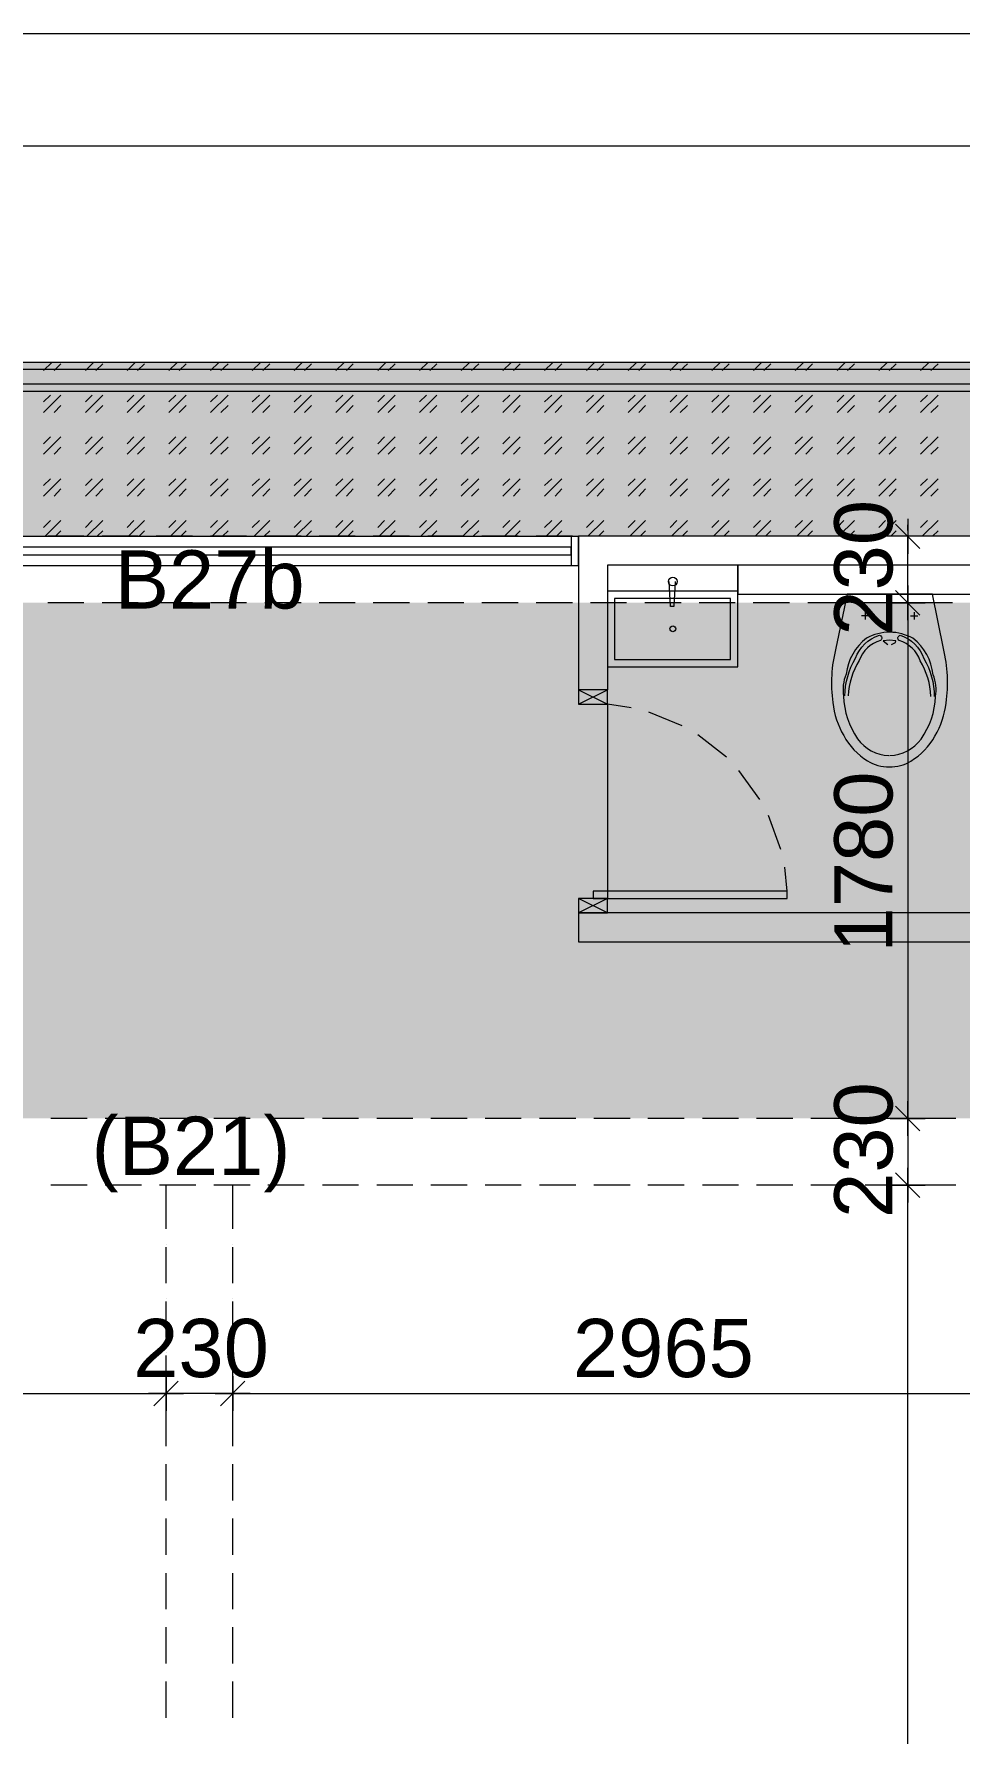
# Model space of a CAD drawing. Header units: millimetres. Extents: x -1303 to 98744, y -1303 to 90097.
# Drawn here: x 32673 to 35868, y 34158 to 40026 of the extents above; entities that cross this region are included whole.
import ezdxf

# ---------------------------------------------------------------- set-up
doc = ezdxf.new("R2010")
doc.units = ezdxf.units.MM
doc.layers.add('PDF_Geometry', color=7, linetype='Continuous')
doc.layers.add('PDF_Text', color=7, linetype='Continuous')
doc.layers.add('PDF_Solid Fills', color=192, linetype='Continuous', true_color=0xc2c0c0c0)
doc.styles.add('PDF ArialMT', font='arial.ttf')

msp = doc.modelspace()

# ---------------------------------------------------------------- hatches: boundary and pattern name
at = {"layer": 'PDF_Solid Fills', "true_color": 0x0000b2}
h = msp.add_hatch(color=254, dxfattribs=at)
h.paths.add_polyline_path([(75224.26012, 16872.72168), (74624.31541, 16872.72168), (74624.31541, 25187.75188), (75224.26012, 25187.75188)], flags=0)
h.paths.add_polyline_path([(74624.31541, 38292.73421), (74624.31541, 29377.68079), (75224.26012, 29377.68079), (75224.26012, 38892.67479), (59994.31175, 38892.67479), (59994.31175, 38292.73421)], flags=0)
h.paths.add_polyline_path([(26734.27358, 38892.67479), (26734.27358, 38292.73421), (55894.25843, 38292.73421), (55894.25843, 38892.67479)], flags=0)

# ---------------------------------------------------------------- linework, layer by layer
at = {"layer": 'PDF_Geometry', "color": 222, "lineweight": 0, "true_color": 0xb8008a}
for points in [[(75204.2019, 40026.20351), (26753.73881, 40026.20351)], [(55873.94815, 39639.44447), (26753.73881, 39639.44447)]]:
    msp.add_lwpolyline(points, dxfattribs=at)
at = {"layer": 'PDF_Geometry', "color": 9, "lineweight": 0, "true_color": 0xc0c0c0}
for points in [[(55894.25843, 38292.1433), (55894.25843, 38892.16652), (26734.27358, 38892.16652), (26734.27358, 38291.29617)], [(55868.86954, 38292.1433), (55868.86954, 38867.62475), (26758.81742, 38867.62475), (26758.81742, 38291.29617)], [(55818.93889, 38292.1433), (55818.93889, 38817.6941), (26808.74807, 38817.6941), (26808.74807, 38291.29617)], [(55793.55, 38292.1433), (55793.55, 38792.30521), (26834.13696, 38792.30521), (26834.13696, 38291.29617)], [(39153.67123, 37712.43036), (39053.80993, 37762.36101), (39153.67123, 37762.36101), (39153.67123, 38292.1433), (34554.05105, 38292.1433), (34554.05105, 37762.36101), (34653.91648, 37712.43036)], [(39053.80993, 37762.36101), (39053.80993, 38192.27786), (37554.1713, 38192.27786), (37554.1713, 37892.6898), (37453.46287, 37892.6898), (37453.46287, 38192.27786), (34653.91648, 38192.27786), (34653.91648, 37762.36101), (34554.05105, 37762.36101)], [(35104.14362, 38102.57375), (35104.14362, 38192.27786), (34653.91648, 38192.27786), (34653.91648, 38102.57375)], [(34887.49095, 38135.57849), (34883.25947, 38050.10174), (34871.41214, 38050.10174), (34867.18066, 38135.57849)], [(35544.21767, 38030.63857), (35544.21767, 38005.24968)], [(35713.47693, 38029.79145), (35713.47693, 38004.40257)], [(35556.91212, 38017.94413), (35531.52323, 38017.94413)], [(35699.93536, 38017.09701), (35726.17137, 38017.09701)], [(35634.77303, 37918.92581), (35648.31459, 37925.69453), (35650.00471, 37930.77313), (35628.00018, 37933.3145), (35605.99978, 37930.77313), (35622.07859, 37918.92581)], [(35628.00018, 37933.3145), (35628.00018, 37933.3145)], [(35628.8473, 37960.3935), (35628.8473, 37960.3935)], [(35628.8473, 37960.3935), (35628.8473, 37960.3935)], [(34554.05105, 37712.43036), (34653.91648, 37762.36101)], [(34736.00474, 37700.58303), (34653.91648, 37712.43036), (34653.91648, 37042.16206), (34554.05105, 36992.23141)], [(34912.03684, 37637.95381), (34796.09261, 37685.34722)], [(35064.37017, 37529.62953), (34966.19898, 37606.64332)], [(35626.31007, 37535.55526), (35626.31007, 37535.55526)], [(35628.00018, 37535.55526), (35628.00018, 37535.55526)], [(35180.31028, 37383.22193), (35107.52798, 37483.93037)], [(35626.31007, 37495.77768), (35626.31007, 37495.77768)], [(35626.31007, 37495.77768), (35626.31007, 37495.77768)], [(35252.24546, 37210.57419), (35209.93065, 37328.21267)], [(35274.24999, 37067.55095), (35265.78703, 37149.64334)], [(37416.22666, 37042.16206), (37453.46287, 36992.23141), (34554.05105, 36992.23141), (34554.05105, 36892.3701), (36933.83779, 36892.3701), (36933.83779, 36152.70387), (36553.85159, 36152.70387), (36601.24088, 36244.10634)], [(34653.91648, 36992.23141), (34554.05105, 37042.16206)]]:
    msp.add_lwpolyline(points, dxfattribs=at)
at = {"layer": 'PDF_Geometry', "lineweight": 0}
for points in [[(32705.74084, 38864.24039), (32734.51408, 38892.16652)], [(32845.37972, 38892.16652), (32720.12746, 38892.16652)], [(32742.13199, 38864.24039), (32765.8287, 38887.93504)], [(32850.45833, 38864.24039), (32878.38445, 38892.16652)], [(32886.00236, 38864.24039), (32910.54412, 38887.93504)], [(33032.41203, 38892.16652), (32908.00482, 38892.16652)], [(32994.32869, 38864.24039), (33022.25481, 38892.16652)], [(33030.71777, 38864.24039), (33054.41448, 38887.93504)], [(33220.28938, 38892.16652), (33095.03712, 38892.16652)], [(33138.19906, 38864.24039), (33166.9723, 38892.16652)], [(33174.58814, 38864.24039), (33198.28485, 38887.93504)], [(33407.31961, 38892.16652), (33282.91447, 38892.16652)], [(33282.91447, 38864.24039), (33310.84267, 38892.16652)], [(33318.4585, 38864.24039), (33343.00234, 38887.93504)], [(33426.7869, 38864.24039), (33455.56016, 38892.16652)], [(33463.17599, 38864.24039), (33486.87064, 38887.93504)], [(33595.19904, 38892.16652), (33469.94471, 38892.16652)], [(33571.50026, 38864.24039), (33599.43052, 38892.16652)], [(33607.04636, 38864.24039), (33631.58812, 38887.93504)], [(33782.23133, 38892.16652), (33657.82413, 38892.16652)], [(33715.37063, 38864.24039), (33744.148, 38892.16652)], [(33751.76385, 38864.24039), (33775.45848, 38887.93504)], [(33970.10663, 38892.16652), (33844.85644, 38892.16652)], [(33860.08811, 38864.24039), (33888.01837, 38892.16652)], [(33895.63421, 38864.24039), (33920.17598, 38887.93504)], [(34157.98605, 38892.16652), (34032.73173, 38892.16652), (34003.95848, 38864.24039)], [(34040.35169, 38864.24039), (34064.04634, 38887.93504)], [(34148.67597, 38864.24039), (34176.60209, 38892.16652)], [(34184.22206, 38864.24039), (34208.76383, 38887.93504)], [(34345.01835, 38892.16652), (34219.76402, 38892.16652)], [(34292.54633, 38864.24039), (34321.31957, 38892.16652)], [(34328.93542, 38864.24039), (34352.63419, 38887.93504)], [(34532.89364, 38892.16652), (34407.64345, 38892.16652)], [(34436.4167, 38864.24039), (34465.18994, 38892.16652)], [(34472.80578, 38864.24039), (34496.50456, 38887.93504)], [(34581.13419, 38864.24039), (34609.0603, 38892.16652)], [(34719.92594, 38892.16652), (34595.51874, 38892.16652)], [(34617.52327, 38864.24039), (34641.22204, 38887.93504)], [(34725.00455, 38864.24039), (34753.77779, 38892.16652)], [(34761.39363, 38864.24039), (34785.09241, 38887.93504)], [(34907.80536, 38892.16652), (34782.55104, 38892.16652)], [(34869.72203, 38864.24039), (34897.64816, 38892.16652)], [(34905.264, 38864.24039), (34929.80577, 38887.93504)], [(35094.83354, 38892.16652), (34970.43047, 38892.16652)], [(35013.5924, 38864.24039), (35042.36565, 38892.16652)], [(35049.98149, 38864.24039), (35073.67613, 38887.93504)], [(35282.71296, 38892.16652), (35157.46276, 38892.16652)], [(35158.30576, 38864.24039), (35186.23601, 38892.16652)], [(35193.85185, 38864.24039), (35218.39361, 38887.93504)], [(35302.17612, 38864.24039), (35330.95349, 38892.16652)], [(35338.56934, 38864.24039), (35362.26398, 38887.93504)], [(35469.74526, 38892.16652), (35345.33805, 38892.16652)], [(35446.8936, 38864.24039), (35474.82386, 38892.16652)], [(35482.4397, 38864.24039), (35506.98147, 38887.93504)], [(35657.62055, 38892.16652), (35532.37035, 38892.16652)], [(35590.76397, 38864.24039), (35619.53722, 38892.16652)], [(35627.15719, 38864.24039), (35650.85183, 38887.93504)], [(35845.49997, 38892.16652), (35720.24978, 38892.16652)], [(35734.63433, 38864.24039), (35763.40758, 38892.16652)], [(35771.02755, 38864.24039), (35795.56932, 38887.93504)], [(32705.74084, 38719.52291), (32765.8287, 38779.61076)], [(32705.74084, 38755.91199), (32729.43755, 38779.61076)], [(32742.13199, 38719.52291), (32765.8287, 38744.06467)], [(32850.45833, 38719.52291), (32910.54412, 38779.61076)], [(32850.45833, 38755.91199), (32874.15297, 38779.61076)], [(32886.00236, 38719.52291), (32910.54412, 38744.06467)], [(32994.32869, 38719.52291), (33054.41448, 38779.61076)], [(32994.32869, 38755.91199), (33018.02333, 38779.61076)], [(33030.71777, 38719.52291), (33054.41448, 38744.06467)], [(33138.19906, 38719.52291), (33198.28485, 38779.61076)], [(33138.19906, 38755.91199), (33162.74082, 38779.61076)], [(33174.58814, 38719.52291), (33198.28485, 38744.06467)], [(33282.91447, 38719.52291), (33343.00234, 38779.61076)], [(33282.91447, 38755.91199), (33306.61118, 38779.61076)], [(33318.4585, 38719.52291), (33343.00234, 38744.06467)], [(33426.7869, 38719.52291), (33486.87064, 38779.61076)], [(33426.7869, 38755.91199), (33451.32868, 38779.61076)], [(33463.17599, 38719.52291), (33486.87064, 38744.06467)], [(33571.50026, 38719.52291), (33631.58812, 38779.61076)], [(33571.50026, 38755.91199), (33595.19904, 38779.61076)], [(33607.04636, 38719.52291), (33631.58812, 38744.06467)], [(33715.37063, 38719.52291), (33775.45848, 38779.61076)], [(33715.37063, 38755.91199), (33739.91652, 38779.61076)], [(33751.76385, 38719.52291), (33775.45848, 38744.06467)], [(33860.08811, 38719.52291), (33920.17598, 38779.61076)], [(33860.08811, 38755.91199), (33883.78689, 38779.61076)], [(33895.63421, 38719.52291), (33920.17598, 38744.06467)], [(34003.95848, 38719.52291), (34064.04634, 38779.61076)], [(34003.95848, 38755.91199), (34028.50025, 38779.61076)], [(34040.35169, 38719.52291), (34064.04634, 38744.06467)], [(34148.67597, 38719.52291), (34208.76383, 38779.61076)], [(34148.67597, 38755.91199), (34172.37061, 38779.61076)], [(34184.22206, 38719.52291), (34208.76383, 38744.06467)], [(34292.54633, 38719.52291), (34352.63419, 38779.61076)], [(34292.54633, 38755.91199), (34316.24098, 38779.61076)], [(34328.93542, 38719.52291), (34352.63419, 38744.06467)], [(34436.4167, 38719.52291), (34496.50456, 38779.61076)], [(34436.4167, 38755.91199), (34460.95846, 38779.61076)], [(34472.80578, 38719.52291), (34496.50456, 38744.06467)], [(34581.13419, 38719.52291), (34641.22204, 38779.61076)], [(34581.13419, 38755.91199), (34604.82882, 38779.61076)], [(34617.52327, 38719.52291), (34641.22204, 38744.06467)], [(34725.00455, 38719.52291), (34785.09241, 38779.61076)], [(34725.00455, 38755.91199), (34749.54631, 38779.61076)], [(34761.39363, 38719.52291), (34785.09241, 38744.06467)], [(34869.72203, 38719.52291), (34929.80577, 38779.61076)], [(34869.72203, 38755.91199), (34893.41668, 38779.61076)], [(34905.264, 38719.52291), (34929.80577, 38744.06467)], [(35013.5924, 38719.52291), (35073.67613, 38779.61076)], [(35013.5924, 38755.91199), (35038.13417, 38779.61076)], [(35049.98149, 38719.52291), (35073.67613, 38744.06467)], [(35158.30576, 38719.52291), (35218.39361, 38779.61076)], [(35158.30576, 38755.91199), (35182.00453, 38779.61076)], [(35193.85185, 38719.52291), (35218.39361, 38744.06467)], [(35302.17612, 38719.52291), (35362.26398, 38779.61076)], [(35302.17612, 38755.91199), (35326.72201, 38779.61076)], [(35338.56934, 38719.52291), (35362.26398, 38744.06467)], [(35446.8936, 38719.52291), (35506.98147, 38779.61076)], [(35446.8936, 38755.91199), (35470.59238, 38779.61076)], [(35482.4397, 38719.52291), (35506.98147, 38744.06467)], [(35590.76397, 38719.52291), (35650.85183, 38779.61076)], [(35590.76397, 38755.91199), (35614.46274, 38779.61076)], [(35627.15719, 38719.52291), (35650.85183, 38744.06467)], [(35734.63433, 38719.52291), (35795.56932, 38779.61076)], [(35734.63433, 38755.91199), (35759.1761, 38779.61076)], [(35771.02755, 38719.52291), (35795.56932, 38744.06467)], [(32705.74084, 38575.65254), (32765.8287, 38635.7404)], [(32705.74084, 38611.19451), (32729.43755, 38635.7404)], [(32850.45833, 38575.65254), (32910.54412, 38635.7404)], [(32850.45833, 38611.19451), (32874.15297, 38635.7404)], [(32994.32869, 38575.65254), (33054.41448, 38635.7404)], [(32994.32869, 38611.19451), (33018.02333, 38635.7404)], [(33138.19906, 38575.65254), (33198.28485, 38635.7404)], [(33138.19906, 38611.19451), (33162.74082, 38635.7404)], [(33282.91447, 38575.65254), (33343.00234, 38635.7404)], [(33282.91447, 38611.19451), (33306.61118, 38635.7404)], [(33426.7869, 38575.65254), (33486.87064, 38635.7404)], [(33426.7869, 38611.19451), (33451.32868, 38635.7404)], [(33571.50026, 38575.65254), (33631.58812, 38635.7404)], [(33571.50026, 38611.19451), (33595.19904, 38635.7404)], [(33715.37063, 38575.65254), (33775.45848, 38635.7404)], [(33715.37063, 38611.19451), (33739.91652, 38635.7404)], [(33860.08811, 38575.65254), (33920.17598, 38635.7404)], [(33860.08811, 38611.19451), (33883.78689, 38635.7404)], [(34003.95848, 38575.65254), (34064.04634, 38635.7404)], [(34003.95848, 38611.19451), (34028.50025, 38635.7404)], [(34148.67597, 38575.65254), (34208.76383, 38635.7404)], [(34148.67597, 38611.19451), (34172.37061, 38635.7404)], [(34292.54633, 38575.65254), (34352.63419, 38635.7404)], [(34292.54633, 38611.19451), (34316.24098, 38635.7404)], [(34436.4167, 38575.65254), (34496.50456, 38635.7404)], [(34436.4167, 38611.19451), (34460.95846, 38635.7404)], [(34581.13419, 38575.65254), (34641.22204, 38635.7404)], [(34581.13419, 38611.19451), (34604.82882, 38635.7404)], [(34725.00455, 38575.65254), (34785.09241, 38635.7404)], [(34725.00455, 38611.19451), (34749.54631, 38635.7404)], [(34869.72203, 38575.65254), (34929.80577, 38635.7404)], [(34869.72203, 38611.19451), (34893.41668, 38635.7404)], [(35013.5924, 38575.65254), (35073.67613, 38635.7404)], [(35013.5924, 38611.19451), (35038.13417, 38635.7404)], [(35158.30576, 38575.65254), (35218.39361, 38635.7404)], [(35158.30576, 38611.19451), (35182.00453, 38635.7404)], [(35302.17612, 38575.65254), (35362.26398, 38635.7404)], [(35302.17612, 38611.19451), (35326.72201, 38635.7404)], [(35446.8936, 38575.65254), (35506.98147, 38635.7404)], [(35446.8936, 38611.19451), (35470.59238, 38635.7404)], [(35590.76397, 38575.65254), (35650.85183, 38635.7404)], [(35590.76397, 38611.19451), (35614.46274, 38635.7404)], [(35734.63433, 38575.65254), (35795.56932, 38635.7404)], [(35734.63433, 38611.19451), (35759.1761, 38635.7404)], [(32742.13199, 38575.65254), (32765.8287, 38599.34718)], [(32886.00236, 38575.65254), (32910.54412, 38599.34718)], [(33030.71777, 38575.65254), (33054.41448, 38599.34718)], [(33174.58814, 38575.65254), (33198.28485, 38599.34718)], [(33318.4585, 38575.65254), (33343.00234, 38599.34718)], [(33463.17599, 38575.65254), (33486.87064, 38599.34718)], [(33607.04636, 38575.65254), (33631.58812, 38599.34718)], [(33751.76385, 38575.65254), (33775.45848, 38599.34718)], [(33895.63421, 38575.65254), (33920.17598, 38599.34718)], [(34040.35169, 38575.65254), (34064.04634, 38599.34718)], [(34184.22206, 38575.65254), (34208.76383, 38599.34718)], [(34328.93542, 38575.65254), (34352.63419, 38599.34718)], [(34472.80578, 38575.65254), (34496.50456, 38599.34718)], [(34617.52327, 38575.65254), (34641.22204, 38599.34718)], [(34761.39363, 38575.65254), (34785.09241, 38599.34718)], [(34905.264, 38575.65254), (34929.80577, 38599.34718)], [(35049.98149, 38575.65254), (35073.67613, 38599.34718)], [(35193.85185, 38575.65254), (35218.39361, 38599.34718)], [(35338.56934, 38575.65254), (35362.26398, 38599.34718)], [(35482.4397, 38575.65254), (35506.98147, 38599.34718)], [(35627.15719, 38575.65254), (35650.85183, 38599.34718)], [(35771.02755, 38575.65254), (35795.56932, 38599.34718)], [(32705.74084, 38430.93505), (32765.8287, 38491.02292)], [(32705.74084, 38467.32414), (32729.43755, 38491.02292)], [(32742.13199, 38430.93505), (32765.8287, 38455.47682)], [(32850.45833, 38430.93505), (32910.54412, 38491.02292)], [(32850.45833, 38467.32414), (32874.15297, 38491.02292)], [(32886.00236, 38430.93505), (32910.54412, 38455.47682)], [(32994.32869, 38430.93505), (33054.41448, 38491.02292)], [(32994.32869, 38467.32414), (33018.02333, 38491.02292)], [(33030.71777, 38430.93505), (33054.41448, 38455.47682)], [(33138.19906, 38430.93505), (33198.28485, 38491.02292)], [(33138.19906, 38467.32414), (33162.74082, 38491.02292)], [(33174.58814, 38430.93505), (33198.28485, 38455.47682)], [(33282.91447, 38430.93505), (33343.00234, 38491.02292)], [(33282.91447, 38467.32414), (33306.61118, 38491.02292)], [(33318.4585, 38430.93505), (33343.00234, 38455.47682)], [(33426.7869, 38430.93505), (33486.87064, 38491.02292)], [(33426.7869, 38467.32414), (33451.32868, 38491.02292)], [(33463.17599, 38430.93505), (33486.87064, 38455.47682)], [(33571.50026, 38430.93505), (33631.58812, 38491.02292)], [(33571.50026, 38467.32414), (33595.19904, 38491.02292)], [(33607.04636, 38430.93505), (33631.58812, 38455.47682)], [(33715.37063, 38430.93505), (33775.45848, 38491.02292)], [(33715.37063, 38467.32414), (33739.91652, 38491.02292)], [(33751.76385, 38430.93505), (33775.45848, 38455.47682)], [(33860.08811, 38430.93505), (33920.17598, 38491.02292)], [(33860.08811, 38467.32414), (33883.78689, 38491.02292)], [(33895.63421, 38430.93505), (33920.17598, 38455.47682)], [(34003.95848, 38430.93505), (34064.04634, 38491.02292)], [(34003.95848, 38467.32414), (34028.50025, 38491.02292)], [(34040.35169, 38430.93505), (34064.04634, 38455.47682)], [(34148.67597, 38430.93505), (34208.76383, 38491.02292)], [(34148.67597, 38467.32414), (34172.37061, 38491.02292)], [(34184.22206, 38430.93505), (34208.76383, 38455.47682)], [(34292.54633, 38430.93505), (34352.63419, 38491.02292)], [(34292.54633, 38467.32414), (34316.24098, 38491.02292)], [(34328.93542, 38430.93505), (34352.63419, 38455.47682)], [(34436.4167, 38430.93505), (34496.50456, 38491.02292)], [(34436.4167, 38467.32414), (34460.95846, 38491.02292)], [(34472.80578, 38430.93505), (34496.50456, 38455.47682)], [(34581.13419, 38430.93505), (34641.22204, 38491.02292)], [(34581.13419, 38467.32414), (34604.82882, 38491.02292)], [(34617.52327, 38430.93505), (34641.22204, 38455.47682)], [(34725.00455, 38430.93505), (34785.09241, 38491.02292)], [(34725.00455, 38467.32414), (34749.54631, 38491.02292)], [(34761.39363, 38430.93505), (34785.09241, 38455.47682)], [(34869.72203, 38430.93505), (34929.80577, 38491.02292)], [(34869.72203, 38467.32414), (34893.41668, 38491.02292)], [(34905.264, 38430.93505), (34929.80577, 38455.47682)], [(35013.5924, 38430.93505), (35073.67613, 38491.02292)], [(35013.5924, 38467.32414), (35038.13417, 38491.02292)], [(35049.98149, 38430.93505), (35073.67613, 38455.47682)], [(35158.30576, 38430.93505), (35218.39361, 38491.02292)], [(35158.30576, 38467.32414), (35182.00453, 38491.02292)], [(35193.85185, 38430.93505), (35218.39361, 38455.47682)], [(35302.17612, 38430.93505), (35362.26398, 38491.02292)], [(35302.17612, 38467.32414), (35326.72201, 38491.02292)], [(35338.56934, 38430.93505), (35362.26398, 38455.47682)], [(35446.8936, 38430.93505), (35506.98147, 38491.02292)], [(35446.8936, 38467.32414), (35470.59238, 38491.02292)], [(35482.4397, 38430.93505), (35506.98147, 38455.47682)], [(35590.76397, 38430.93505), (35650.85183, 38491.02292)], [(35590.76397, 38467.32414), (35614.46274, 38491.02292)], [(35627.15719, 38430.93505), (35650.85183, 38455.47682)], [(35734.63433, 38430.93505), (35795.56932, 38491.02292)], [(35734.63433, 38467.32414), (35759.1761, 38491.02292)], [(35771.02755, 38430.93505), (35795.56932, 38455.47682)], [(32705.74084, 38322.61078), (32729.43755, 38347.15255)], [(32710.81945, 38292.1433), (32765.8287, 38347.15255)], [(32850.45833, 38322.61078), (32874.15297, 38347.15255)], [(32855.53486, 38292.1433), (32910.54412, 38347.15255)], [(32994.32869, 38322.61078), (33018.02333, 38347.15255)], [(32999.40523, 38292.1433), (33054.41448, 38347.15255)], [(33138.19906, 38322.61078), (33162.74082, 38347.15255)], [(33144.12272, 38292.1433), (33198.28485, 38347.15255)], [(33282.91447, 38322.61078), (33306.61118, 38347.15255)], [(33287.99308, 38292.1433), (33343.00234, 38347.15255)], [(33426.7869, 38322.61078), (33451.32868, 38347.15255)], [(33432.7085, 38292.1433), (33486.87064, 38347.15255)], [(33571.50026, 38322.61078), (33595.19904, 38347.15255)], [(33576.57886, 38292.1433), (33631.58812, 38347.15255)], [(33715.37063, 38322.61078), (33739.91652, 38347.15255)], [(33721.29635, 38292.1433), (33775.45848, 38347.15255)], [(33860.08811, 38322.61078), (33883.78689, 38347.15255)], [(33865.16672, 38292.1433), (33920.17598, 38347.15255)], [(34003.95848, 38322.61078), (34028.50025, 38347.15255)], [(34009.03708, 38292.1433), (34064.04634, 38347.15255)], [(34148.67597, 38322.61078), (34172.37061, 38347.15255)], [(34153.75457, 38292.1433), (34208.76383, 38347.15255)], [(34292.54633, 38322.61078), (34316.24098, 38347.15255)], [(34297.62494, 38292.1433), (34352.63419, 38347.15255)], [(34436.4167, 38322.61078), (34460.95846, 38347.15255)], [(34442.34242, 38292.1433), (34496.50456, 38347.15255)], [(34581.13419, 38322.61078), (34604.82882, 38347.15255)], [(34586.21278, 38292.1433), (34641.22204, 38347.15255)], [(34725.00455, 38322.61078), (34749.54631, 38347.15255)], [(34730.92614, 38292.1433), (34785.09241, 38347.15255)], [(34869.72203, 38322.61078), (34893.41668, 38347.15255)], [(34874.79651, 38292.1433), (34929.80577, 38347.15255)], [(35013.5924, 38322.61078), (35038.13417, 38347.15255)], [(35019.51399, 38292.1433), (35073.67613, 38347.15255)], [(35158.30576, 38322.61078), (35182.00453, 38347.15255)], [(35163.38436, 38292.1433), (35218.39361, 38347.15255)], [(35302.17612, 38322.61078), (35326.72201, 38347.15255)], [(35307.25472, 38292.1433), (35362.26398, 38347.15255)], [(35446.8936, 38322.61078), (35470.59238, 38347.15255)], [(35451.97221, 38292.1433), (35506.98147, 38347.15255)], [(35590.76397, 38322.61078), (35614.46274, 38347.15255)], [(35595.84257, 38292.1433), (35650.85183, 38347.15255)], [(35734.63433, 38322.61078), (35759.1761, 38347.15255)], [(35740.56006, 38292.1433), (35795.56932, 38347.15255)], [(32747.20853, 38292.1433), (32765.8287, 38310.75933)], [(32891.07889, 38292.1433), (32910.54412, 38310.75933)], [(33035.79638, 38292.1433), (33054.41448, 38310.75933)], [(33179.66675, 38292.1433), (33198.28485, 38310.75933)], [(33324.38424, 38292.1433), (33343.00234, 38310.75933)], [(33468.2546, 38292.1433), (33486.87064, 38310.75933)], [(33612.97208, 38292.1433), (33631.58812, 38310.75933)], [(33756.84245, 38292.1433), (33775.45848, 38310.75933)], [(33901.55581, 38292.1433), (33920.17598, 38310.75933)], [(34045.42617, 38292.1433), (34064.04634, 38310.75933)], [(34189.29654, 38292.1433), (34208.76383, 38310.75933)], [(34334.01402, 38292.1433), (34352.63419, 38310.75933)], [(34477.88438, 38292.1433), (34496.50456, 38310.75933)], [(34622.60187, 38292.1433), (34641.22204, 38310.75933)], [(34766.47224, 38292.1433), (34785.09241, 38310.75933)], [(34911.18973, 38292.1433), (34929.80577, 38310.75933)], [(35055.06009, 38292.1433), (35073.67613, 38310.75933)], [(35199.77757, 38292.1433), (35218.39361, 38310.75933)], [(35343.64794, 38292.1433), (35362.26398, 38310.75933)], [(35488.3613, 38292.1433), (35506.98147, 38310.75933)], [(35632.23166, 38292.1433), (35650.85183, 38310.75933)], [(35690.62941, 38292.1433), (35690.62941, 38292.1433)], [(35757.48599, 38292.1433), (35757.48599, 38292.1433)], [(35776.10203, 38292.1433), (35795.56932, 38310.75933)], [(35820.11108, 38292.1433), (35820.11108, 38292.1433)], [(35690.62941, 38061.94905), (35690.62941, 38061.94905)], [(35690.62941, 38061.94905), (35690.62941, 38061.94905)], [(35757.48599, 38061.94905), (35757.48599, 38061.94905)], [(35757.48599, 38061.94905), (35757.48599, 38061.94905)], [(35820.11108, 38061.94905), (35820.11108, 38061.94905)], [(35820.11108, 38061.94905), (35820.11108, 38061.94905)], [(35690.62941, 36282.18967), (35690.62941, 36282.18967)], [(35690.62941, 36282.18967), (35690.62941, 36282.18967)], [(35757.48599, 36282.18967), (35757.48599, 36282.18967)], [(35763.40758, 36282.18967), (35763.40758, 36282.18967)], [(35820.11108, 36282.18967), (35820.11108, 36282.18967)], [(35826.03681, 36282.18967), (35826.03681, 36282.18967)], [(33128.88897, 36051.99543), (33128.88897, 36051.99543)], [(33128.88897, 36051.99543), (33128.88897, 36051.99543)], [(33359.08114, 36051.99543), (33359.08114, 36051.99543)], [(33359.08114, 36051.99543), (33359.08114, 36051.99543)], [(35690.62941, 36051.99543), (35690.62941, 36051.99543)], [(35690.62941, 36051.99543), (35690.62941, 36051.99543)], [(35763.40758, 36051.99543), (35763.40758, 36051.99543)], [(35763.40758, 36051.99543), (35763.40758, 36051.99543)], [(35826.03681, 36051.99543), (35826.03681, 36051.99543)], [(35826.03681, 36051.99543), (35826.03681, 36051.99543)], [(33128.88897, 35974.13865), (33128.88897, 35974.13865)], [(33128.88897, 35974.13865), (33128.88897, 35974.13865)], [(33359.08114, 35974.13865), (33359.08114, 35974.13865)], [(33359.08114, 35974.13865), (33359.08114, 35974.13865)], [(33128.88897, 35911.50943), (33128.88897, 35911.50943)], [(33128.88897, 35911.50943), (33128.88897, 35911.50943)], [(33359.08114, 35911.50943), (33359.08114, 35911.50943)], [(33359.08114, 35911.50943), (33359.08114, 35911.50943)], [(33128.88897, 35848.88433), (33128.88897, 35848.88433)], [(33128.88897, 35848.88433), (33128.88897, 35848.88433)], [(33359.08114, 35848.88433), (33359.08114, 35848.88433)], [(33359.08114, 35848.88433), (33359.08114, 35848.88433)], [(33128.88897, 35786.25923), (33128.88897, 35786.25923)], [(33128.88897, 35786.25923), (33128.88897, 35786.25923)], [(33359.08114, 35786.25923), (33359.08114, 35786.25923)], [(33359.08114, 35786.25923), (33359.08114, 35786.25923)], [(33128.88897, 35723.63414), (33128.88897, 35723.63414)], [(33128.88897, 35723.63414), (33128.88897, 35723.63414)], [(33359.08114, 35723.63414), (33359.08114, 35723.63414)], [(33359.08114, 35723.63414), (33359.08114, 35723.63414)], [(33128.88897, 35661.00904), (33128.88897, 35661.00904)], [(33128.88897, 35661.00904), (33128.88897, 35661.00904)], [(33359.08114, 35661.00904), (33359.08114, 35661.00904)], [(33359.08114, 35661.00904), (33359.08114, 35661.00904)], [(33128.88897, 35599.22693), (33128.88897, 35599.22693)], [(33128.88897, 35599.22693), (33128.88897, 35599.22693)], [(33359.08114, 35599.22693), (33359.08114, 35599.22693)], [(33359.08114, 35599.22693), (33359.08114, 35599.22693)], [(33128.88897, 35536.60184), (33128.88897, 35536.60184)], [(33128.88897, 35536.60184), (33128.88897, 35536.60184)], [(33359.08114, 35536.60184), (33359.08114, 35536.60184)], [(33359.08114, 35536.60184), (33359.08114, 35536.60184)], [(33128.88897, 35473.97674), (33128.88897, 35473.97674)], [(33128.88897, 35473.97674), (33128.88897, 35473.97674)], [(33359.08114, 35473.97674), (33359.08114, 35473.97674)], [(33359.08114, 35473.97674), (33359.08114, 35473.97674)], [(33128.88897, 35411.35164), (33128.88897, 35411.35164)], [(33128.88897, 35411.35164), (33128.88897, 35411.35164)], [(33359.08114, 35411.35164), (33359.08114, 35411.35164)], [(33359.08114, 35411.35164), (33359.08114, 35411.35164)], [(33128.88897, 35332.64361), (33128.88897, 35332.64361)], [(33128.88897, 35332.64361), (33128.88897, 35332.64361)], [(33359.08114, 35332.64361), (33359.08114, 35332.64361)], [(33359.08114, 35332.64361), (33359.08114, 35332.64361)]]:
    msp.add_lwpolyline(points, dxfattribs=at)
at = {"layer": 'PDF_Geometry', "color": 122, "lineweight": 0, "true_color": 0x00b88a}
for points in [[(35648.31459, 38334.45811), (35732.94422, 38249.82848)], [(35690.62941, 38352.23115), (35690.62941, 38232.05543)], [(35690.62941, 38312.45358), (35690.62941, 38331.91674)], [(35750.71314, 38292.1433), (35630.54155, 38292.1433)], [(35690.62941, 38061.94905), (35690.62941, 38292.1433)], [(35690.62941, 38022.17561), (35690.62941, 38042.4859), (35690.62941, 36302.49995), (35690.62941, 36321.96312)], [(35690.62941, 36282.18967), (35690.62941, 36051.99543)], [(35690.62941, 29647.22698), (35690.62941, 29626.91462), (35690.62941, 36032.53228), (35690.62941, 36012.22199)], [(30408.89361, 35332.64361), (33108.57869, 35332.64361), (33089.11346, 35332.64361)], [(33359.08114, 35332.64361), (33128.88897, 35332.64361)], [(33398.85665, 35332.64361), (33378.54637, 35332.64361), (36304.1942, 35332.64361), (36283.87979, 35332.64361)]]:
    msp.add_lwpolyline(points, dxfattribs=at)
at = {"layer": 'PDF_Geometry', "color": 9, "lineweight": 0, "true_color": 0xc0c0c0}
for points in [[(26963.6207, 38191.43486), (34554.05208, 38191.43486), (34554.05208, 38291.29782), (26963.6207, 38291.29782)], [(34527.81504, 38191.43486), (34554.05023, 38191.43486), (34554.05023, 38291.29782), (34527.81504, 38291.29782)], [(26989.85671, 38228.67108), (34527.81762, 38228.67108), (34527.81762, 38254.90626), (26989.85671, 38254.90626)], [(35104.14362, 38092.41655), (36153.55098, 38092.41655), (36153.55098, 38192.27951), (35104.14362, 38192.27951)], [(34653.91648, 37841.91203), (35104.1461, 37841.91203), (35104.1461, 38102.57127), (34653.91648, 38102.57127)], [(34678.45826, 37867.30091), (35078.75638, 37867.30091), (35078.75638, 38077.18238), (34678.45826, 38077.18238)], [(34554.05105, 37712.43036), (34653.91401, 37712.43036), (34653.91401, 37762.36184), (34554.05105, 37762.36184)], [(34554.05105, 36992.23141), (34653.91401, 36992.23141), (34653.91401, 37042.16289), (34554.05105, 37042.16289)], [(34603.9817, 37042.16206), (35274.24832, 37042.16206), (35274.24832, 37067.55095), (34603.9817, 37067.55095)]]:
    msp.add_lwpolyline(points, close=True, dxfattribs=at)
at = {"layer": 'PDF_Geometry', "color": 157, "lineweight": 0, "true_color": 0x3f5f7f}
for points in [[(32845.37972, 38292.1433), (32720.12746, 38292.1433)], [(33032.41203, 38292.1433), (32908.00482, 38292.1433)], [(33220.28938, 38292.1433), (33095.03712, 38292.1433)], [(33407.31961, 38292.1433), (33282.91447, 38292.1433)], [(33595.19904, 38292.1433), (33469.94471, 38292.1433)], [(33782.23133, 38292.1433), (33657.82413, 38292.1433)], [(33970.10663, 38292.1433), (33844.85644, 38292.1433)], [(34157.98605, 38292.1433), (34032.73173, 38292.1433)], [(34345.01835, 38292.1433), (34219.76402, 38292.1433)], [(34532.89364, 38292.1433), (34407.64345, 38292.1433)], [(34719.92594, 38292.1433), (34595.51874, 38292.1433)], [(34907.80536, 38292.1433), (34782.55104, 38292.1433)], [(35094.83354, 38292.1433), (34970.43047, 38292.1433)], [(35282.71296, 38292.1433), (35157.46276, 38292.1433)], [(35469.74526, 38292.1433), (35345.33805, 38292.1433)], [(35657.62055, 38292.1433), (35532.37035, 38292.1433)], [(35845.49997, 38292.1433), (35720.24978, 38292.1433)], [(32845.37972, 38061.94905), (32720.12746, 38061.94905)], [(33032.41203, 38061.94905), (32908.00482, 38061.94905)], [(33220.28938, 38061.94905), (33095.03712, 38061.94905)], [(33407.31961, 38061.94905), (33282.91447, 38061.94905)], [(33595.19904, 38061.94905), (33469.94471, 38061.94905)], [(33782.23133, 38061.94905), (33657.82413, 38061.94905)], [(33970.10663, 38061.94905), (33844.85644, 38061.94905)], [(34157.98605, 38061.94905), (34032.73173, 38061.94905)], [(34345.01835, 38061.94905), (34219.76402, 38061.94905)], [(34532.89364, 38061.94905), (34407.64345, 38061.94905)], [(34719.92594, 38061.94905), (34595.51874, 38061.94905)], [(34907.80536, 38061.94905), (34782.55104, 38061.94905)], [(35094.83354, 38061.94905), (34970.43047, 38061.94905)], [(35282.71296, 38061.94905), (35157.46276, 38061.94905)], [(35469.74526, 38061.94905), (35345.33805, 38061.94905)], [(35657.62055, 38061.94905), (35532.37035, 38061.94905)], [(35845.49997, 38061.94905), (35720.24978, 38061.94905)], [(32856.38199, 36282.18967), (32731.12973, 36282.18967)], [(33044.25934, 36282.18967), (32919.00708, 36282.18967)], [(33231.29165, 36282.18967), (33106.03939, 36282.18967)], [(33419.16694, 36282.18967), (33293.91674, 36282.18967)], [(33606.19923, 36282.18967), (33480.94904, 36282.18967)], [(33794.07866, 36282.18967), (33668.82433, 36282.18967)], [(33981.11096, 36282.18967), (33856.70376, 36282.18967)], [(34168.98625, 36282.18967), (34043.73606, 36282.18967)], [(34356.01855, 36282.18967), (34231.61135, 36282.18967)], [(34543.89797, 36282.18967), (34418.64364, 36282.18967)], [(34731.77326, 36282.18967), (34606.52307, 36282.18967)], [(34918.80556, 36282.18967), (34793.55537, 36282.18967)], [(35106.68499, 36282.18967), (34981.43066, 36282.18967)], [(35293.71316, 36282.18967), (35168.46296, 36282.18967)], [(35481.59258, 36282.18967), (35356.34238, 36282.18967)], [(35668.62488, 36282.18967), (35544.21767, 36282.18967)], [(35856.50017, 36282.18967), (35731.24998, 36282.18967)], [(32856.38199, 36051.99543), (32731.12973, 36051.99543)], [(33044.25934, 36051.99543), (32919.00708, 36051.99543)], [(33231.29165, 36051.99543), (33106.03939, 36051.99543)], [(33128.88897, 35901.35635), (33128.88897, 36051.99543)], [(33419.16694, 36051.99543), (33293.91674, 36051.99543)], [(33359.08114, 35901.35635), (33359.08114, 36051.99543)], [(33606.19923, 36051.99543), (33480.94904, 36051.99543)], [(33794.07866, 36051.99543), (33668.82433, 36051.99543)], [(33981.11096, 36051.99543), (33856.70376, 36051.99543)], [(34168.98625, 36051.99543), (34043.73606, 36051.99543)], [(34356.01855, 36051.99543), (34231.61135, 36051.99543)], [(34543.89797, 36051.99543), (34418.64364, 36051.99543)], [(34731.77326, 36051.99543), (34606.52307, 36051.99543)], [(34918.80556, 36051.99543), (34793.55537, 36051.99543)], [(35106.68499, 36051.99543), (34981.43066, 36051.99543)], [(35293.71316, 36051.99543), (35168.46296, 36051.99543)], [(35481.59258, 36051.99543), (35356.34238, 36051.99543)], [(35668.62488, 36051.99543), (35544.21767, 36051.99543)], [(35856.50017, 36051.99543), (35731.24998, 36051.99543)], [(33128.88897, 35713.47693), (33128.88897, 35838.73125)], [(33359.08114, 35713.47693), (33359.08114, 35838.73125)], [(33128.88897, 35526.44463), (33128.88897, 35650.85183)], [(33359.08114, 35526.44463), (33359.08114, 35650.85183)], [(33128.88897, 35338.56934), (33128.88897, 35463.81953)], [(33359.08114, 35338.56934), (33359.08114, 35463.81953)], [(33128.88897, 35150.68991), (33128.88897, 35275.94424)], [(33359.08114, 35150.68991), (33359.08114, 35275.94424)], [(33128.88897, 34963.65762), (33128.88897, 35088.91194)], [(33359.08114, 34963.65762), (33359.08114, 35088.91194)], [(33128.88897, 34775.78233), (33128.88897, 34901.03251)], [(33359.08114, 34775.78233), (33359.08114, 34901.03251)], [(33128.88897, 34588.75002), (33128.88897, 34713.15722)], [(33359.08114, 34588.75002), (33359.08114, 34713.15722)], [(33128.88897, 34400.8706), (33128.88897, 34526.12493)], [(33359.08114, 34400.8706), (33359.08114, 34526.12493)], [(33128.88897, 34213.84243), (33128.88897, 34338.2455)], [(33359.08114, 34213.84243), (33359.08114, 34338.2455)]]:
    msp.add_lwpolyline(points, dxfattribs=at)
at = {"layer": 'PDF_Geometry', "color": 9, "lineweight": 0, "true_color": 0xc0c0c0}
msp.add_lwpolyline([(35626.81834, 37496.62481, 0.1575245178), (35701.88168, 37516.42681, 0.1341225524), (35784.82119, 37602.75069, 0.1105121055), (35822.98717, 37716.49241, 0.1008741756), (35814.18536, 37904.53713), (35776.10203, 38092.41655), (35481.59258, 38092.41655), (35442.66212, 37906.23137, 0.1008915193), (35432.5793, 37718.22385, 0.1103232502), (35469.71633, 37604.16807, 0.1343793019), (35551.93269, 37517.09212, 0.1571343722)], format="xyb", close=True, dxfattribs=at)
at = {"layer": 'PDF_Geometry', "color": 122, "lineweight": 0, "true_color": 0x00b88a}
for points in [[(35648.31459, 38105.11099), (35732.94422, 38019.63424)], [(35690.62941, 38122.03692), (35690.62941, 38002.70832)], [(35750.71314, 38061.94905), (35630.54155, 38061.94905)], [(35690.62941, 36222.10181), (35690.62941, 36342.27753)], [(35630.54155, 36282.18967), (35750.71314, 36282.18967)], [(35732.94422, 36239.87486), (35648.31459, 36324.50449)], [(35648.31459, 36094.31024), (35732.94422, 36009.68062)], [(35690.62941, 36112.08329), (35690.62941, 35991.90758)], [(35750.71314, 36051.99543), (35630.54155, 36051.99543)], [(33128.88897, 35273.40287), (33128.88897, 35392.73147)], [(33359.08114, 35392.73147), (33359.08114, 35273.40287)], [(33188.97683, 35332.64361), (33068.80111, 35332.64361)], [(33171.20378, 35375.80555), (33086.57416, 35290.32879)], [(33298.99535, 35332.64361), (33419.16694, 35332.64361)], [(33316.76633, 35290.32879), (33401.39802, 35375.80555)]]:
    msp.add_lwpolyline(points, close=True, dxfattribs=at)
at = {"layer": 'PDF_Geometry', "color": 9, "lineweight": 0, "true_color": 0xc0c0c0}
for points in [[(35628.50845, 37535.80733, 0.2393944275), (35736.83685, 37592.25463, 0.1474970266), (35786.68073, 37738.66636, 0.1428409287), (35778.47397, 37814.4074, 0.2035590098), (35708.82396, 37940.00057, 0.1267385825), (35628.89689, 37960.98856, 0.1269294999), (35548.76735, 37940.69481, 0.2037432835), (35478.01814, 37815.79173, 0.1428695201), (35469.09235, 37740.10853, 0.1474902171), (35517.68001, 37593.22572, 0.2392331718), (35625.49187, 37535.84452)], [(35473.80731, 37740.935, -0.1362576088), (35510.53938, 37871.15222, -0.2359312547), (35592.71012, 37950.82326, -0.6695977157), (35596.43349, 37932.21118, 0.2504899772), (35523.39912, 37863.32564, 0.1340026578), (35485.42323, 37740.88128)], [(35770.34985, 37739.59614, 0.1342153464), (35733.49795, 37862.40413, 0.2503030971), (35661.06689, 37931.93431, -0.6683406278), (35664.98432, 37950.4925, -0.2357445269), (35746.48166, 37870.09435, -0.1362602766), (35782.02775, 37739.50936)]]:
    msp.add_lwpolyline(points, format="xyb", dxfattribs=at)
for centre, radius in [((34879.27296, 38135.6831), 14.96852), ((34879.27655, 37972.69204), 9.98031)]:
    msp.add_circle(centre, radius, dxfattribs=at)
at = {"layer": 'PDF_Solid Fills', "color": 43, "lineweight": 0, "true_color": 0x00007f}
msp.add_solid([(30389.25895, 38062.71353), (30389.25895, 36282.69794), (36324.24828, 38062.71353), (36324.24828, 36282.69794)], dxfattribs=at)

# ---------------------------------------------------------------- texts
at = {"layer": 'PDF_Text', "char_height": 201.084641, "attachment_point": 4, "rotation": 90, "style": 'PDF ArialMT'}
for s, insert in [('230', (35538.95864, 37949.11009)), ('1780', (35538.95864, 36855.36473)), ('230', (35538.95864, 35939.02733))]:
    msp.add_mtext(s, dxfattribs=dict(at, insert=insert))
at = {"layer": 'PDF_Text', "color": 6, "char_height": 201.084641, "attachment_point": 4, "style": 'PDF ArialMT'}
for s, insert in [('B27b', (32951.68547, 38141.74365)), ('(B21)', (32871.68765, 36157.87197))]:
    msp.add_mtext(s, dxfattribs=dict(at, insert=insert))
at = {"layer": 'PDF_Text', "char_height": 201.084641, "attachment_point": 4, "style": 'PDF ArialMT'}
for s, insert in [('230', (33015.47193, 35488.58335)), ('2965', (34534.33481, 35488.58335))]:
    msp.add_mtext(s, dxfattribs=dict(at, insert=insert))

doc.saveas('drawing.dxf')
